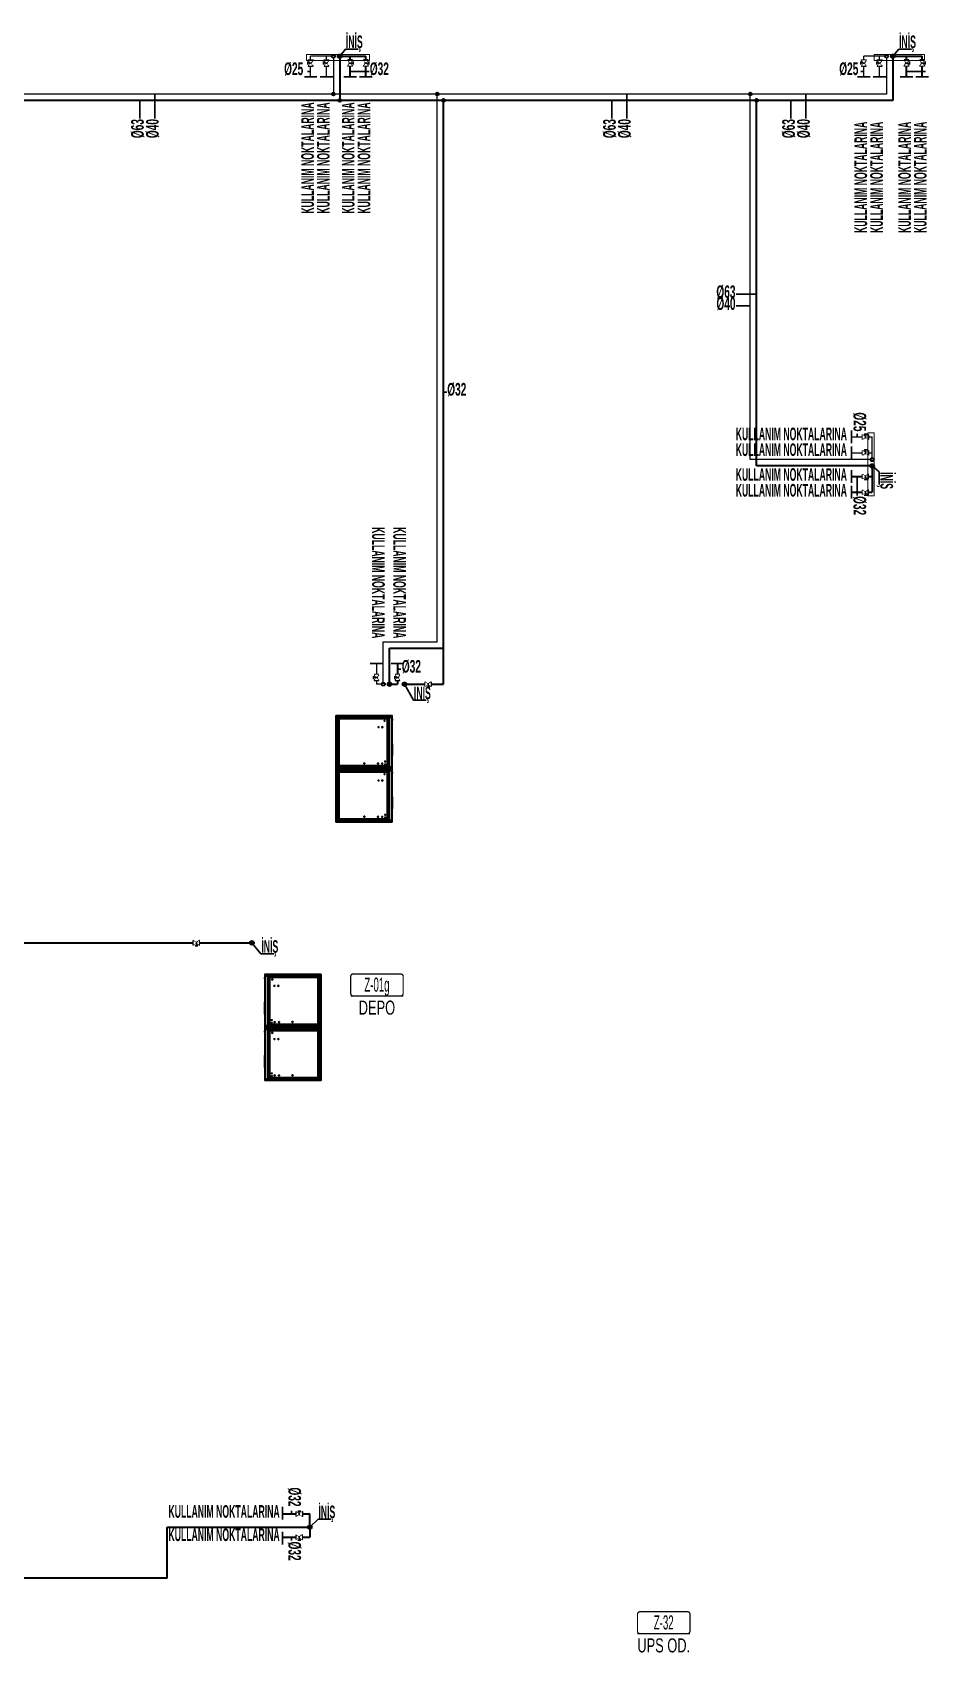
# Model space of a CAD drawing. Header units: centimetres. Extents: x 405464 to 563355, y 50011 to 66875.
# Drawn here: x 496815 to 498236, y 54199 to 56767 of the extents above; entities that cross this region are included whole.
import ezdxf
from ezdxf.enums import TextEntityAlignment as Align

# ---------------------------------------------------------------- set-up
doc = ezdxf.new("R2010")
doc.units = ezdxf.units.CM
doc.linetypes.add('SOGUKSU1', pattern=[72, 60, -6, 0, -6])
for name, color, linetype in [('-M-MAHAL-DEBILER', 7, 'Continuous'), ('-M-MAHAL-ETIKET-NOT', 7, 'Continuous'), ('-M-MAHAL-ETIKET-NOTM', 7, 'Continuous'), ('-M-MAHAL-ETK-', 7, 'Continuous'), ('-M-MAHAL-HAVA-DEGISIM', 7, 'Continuous'), ('-M-MAHAL-NO', 7, 'Continuous'), ('-M-MAHAL-NOM', 7, 'Continuous'), ('0-KRCN DI SU', 41, 'D')]:
    doc.layers.add(name, color=color, linetype=linetype)
for name, color, linetype, lineweight in [('0-KRCN- KAPAMA YERLERİ MİMARİ', 3, 'Continuous', 20), ('0-KRCN-HVL-SANTRAL', 11, 'Continuous', 30), ('0-KRCN-IST-KÜRESEL VANA', 4, 'Continuous', 25), ('0-KRCN-SHT YUMUŞAK SU ÇAP', 201, 'Continuous', 30), ('0-KRCN-SHT-03CIHAZ', 120, 'Continuous', 30), ('0-KRCN-SHT-05CIHAZ', 171, 'Continuous', 40), ('0-KRCN-SHT-PROSES-BORU', 1, '0-Y_LINE', 40), ('0-KRCN-SHT-YAZI-ÇAP-TEMSU', 81, 'Continuous', 30), ('0-MEK-SHT-SOGUKSU', 141, 'SOGUKSU1', 30), ('0-MEKANİK İSTERLER', 6, 'Continuous', 25)]:
    doc.layers.add(name, color=color, linetype=linetype, lineweight=lineweight)
doc.styles.add('-M-ISSO-TEXT-TTF', font='ARIALN.TTF')
doc.styles.add('-M-MHLETK-NOT', font='romans.shx', dxfattribs={"width": 0.7})
doc.styles.add('-M-MHLETK-TEXT', font='ARIALN.TTF', dxfattribs={"width": 0.7})
doc.styles.add('BORU', font='AGENCYR.TTF')
doc.styles.add('CAP', font='ARIALNB.TTF')
doc.styles.get("Standard").update_dxf_attribs({"font": 'arial.ttf'})
doc.linetypes.add('0-Y_LINE', pattern='A,100,-0.5,["Y",BORU,S=9,R=0,X=0,Y=-4.5],-5', length=105.5)
doc.linetypes.add('D', pattern='A,12,-1,["D",Standard,S=1,R=0,X=-0.1,Y=-0.5],-1.6', length=14.6)

# ---------------------------------------------------------------- blocks, each defined once
blk = doc.blocks.new('0-MEK-SHT-KÜRESELVANA')
at = {"layer": '0-KRCN-IST-KÜRESEL VANA'}
blk.add_hatch(color=256, dxfattribs=at).paths.add_polyline_path([(1.4, 0, 1), (-1.4, 0, 1)])
for p, q in [((-1.1, 0.9), (-4.2, 3)), ((-4.2, -3.1), (-4.2, 3)), ((-4.2, 3), (-4.2, -3.1)), ((-2.4, 4.6), (2.3, 4.6)), ((0, 4.6), (-2.4, 4.6)), ((0, 0), (0, 4.6)), ((2.3, 4.6), (0, 4.6)), ((1.1, 0.8), (4.3, 3)), ((4.3, -3.1), (4.3, 3)), ((4.3, 3), (4.3, -3.1)), ((-4.2, -3.1), (-1.1, -0.9)), ((4.3, -3.1), (1.1, -0.8))]:
    blk.add_line(p, q, dxfattribs=at)
for points in [[(-4.5, 3.7), (-5, 3.7), (-5, -3.8), (-4.5, -3.8)], [(4.6, 3.7), (5, 3.7), (5, -3.8), (4.6, -3.8)]]:
    blk.add_lwpolyline(points, close=True, dxfattribs=at)
blk.add_circle((0, 0), 1.42, dxfattribs=at)
blk.add_wipeout([(4.3, 3), (4.3, -3.1), (1.1, -0.9), (1.2, -0.8), (1.2, -0.7), (1.2, -0.7), (1.3, -0.6), (1.3, -0.5), (1.4, -0.4), (1.4, -0.3), (1.4, -0.2), (1.4, -0.1), (1.4, 0), (1.4, 0.1), (1.4, 0.2), (1.4, 0.2), (1.4, 0.3), (1.4, 0.4), (1.3, 0.5), (1.3, 0.6), (1.2, 0.7), (1.2, 0.7), (1.2, 0.8), (1.1, 0.8), (1.1, 0.9)]).dxf.layer = '0-KRCN-IST-KÜRESEL VANA'
blk.add_wipeout([(-4.2, 3), (-4.2, -3.1), (-1.1, -0.9), (-1.2, -0.8), (-1.2, -0.7), (-1.2, -0.7), (-1.3, -0.6), (-1.3, -0.5), (-1.4, -0.4), (-1.4, -0.3), (-1.4, -0.2), (-1.4, -0.1), (-1.4, 0), (-1.4, 0.1), (-1.4, 0.2), (-1.4, 0.2), (-1.4, 0.3), (-1.4, 0.4), (-1.3, 0.5), (-1.3, 0.6), (-1.2, 0.7), (-1.2, 0.7), (-1.2, 0.8), (-1.1, 0.8), (-1.1, 0.9)]).dxf.layer = '0-KRCN-IST-KÜRESEL VANA'
blk = doc.blocks.new('M-MHLETK-YNG')
at = {"layer": '-M-MAHAL-ETIKET-NOTM', "color": 3, "style": '-M-ISSO-TEXT-TTF', "width": 0.8, "flags": 8}
blk.add_attdef('MAH-ADI2', text='', height=1.11, dxfattribs=at).set_placement((0, -2.55), align=Align.MIDDLE_CENTER)
at = {"layer": '-M-MAHAL-HAVA-DEGISIM', "style": '-M-MHLETK-NOT', "width": 0.5, "flags": 8}
blk.add_attdef('HAVADEG', text='', height=0.6, dxfattribs=at).set_placement((0, 3.61), align=Align.MIDDLE_CENTER)
blk.add_wipeout([(-2.08, 1.74), (2.08, 1.74), (2.08, 0), (-2.08, 0)]).dxf.layer = '-M-MAHAL-ETK-'
at = {"layer": '-M-MAHAL-ETK-', "color": 0}
for p, q in [((-2.08, 0), (2.08, 0)), ((-1.16, 0), (-1.16, 0))]:
    blk.add_line(p, q, dxfattribs=at)
blk.add_lwpolyline([(-1.88, 1.74, 0.1, 0.1, 0), (1.88, 1.74, 0.1, 0.1, -0.414214), (2.08, 1.54, 0.1, 0.1, 0), (2.08, 0.2, 0.1, 0.1, -0.414214), (1.88, 0, 0.1, 0.1, 0), (-1.88, 0, 0.1, 0.1, -0.414214), (-2.08, 0.2, 0.1, 0.1, 0), (-2.08, 1.54, 0.1, 0.1, -0.414214)], format="xyseb", close=True, dxfattribs=at)
at = {"layer": '-M-MAHAL-DEBILER', "color": 4, "style": '-M-MHLETK-NOT', "width": 0.5, "flags": 8}
blk.add_attdef('DEBIS', text='', height=0.4, dxfattribs=at).set_placement((-2.17, 2.15), align=Align.MIDDLE_CENTER)
at = {"layer": '-M-MAHAL-DEBILER', "color": 191, "style": '-M-MHLETK-NOT', "width": 0.5, "flags": 8}
blk.add_attdef('DEBIR', text='', height=0.4, dxfattribs=at).set_placement((-1.61, 2.15), align=Align.MIDDLE_CENTER)
at = {"layer": '-M-MAHAL-DEBILER', "color": 31, "style": '-M-MHLETK-NOT', "width": 0.5, "flags": 8}
blk.add_attdef('DEBIF', text='', height=0.4, dxfattribs=at).set_placement((1.59, 2.15), align=Align.MIDDLE_CENTER)
at = {"layer": '-M-MAHAL-DEBILER', "color": 1, "style": '-M-MHLETK-NOT', "width": 0.5, "flags": 8}
blk.add_attdef('DEBIE', text='', height=0.4, dxfattribs=at).set_placement((2.32, 2.15), align=Align.MIDDLE_CENTER)
at = {"layer": '-M-MAHAL-ETIKET-NOT', "color": 3}
for tag, height, style, width, flags, p in [('KIS', 0.04, '-M-MHLETK-NOT', 0.5, 9, (-2.59, 1.62)), ('ALAN', 0.04, '-M-MHLETK-NOT', 0.5, 9, (-2.58, 1.56)), ('RH', 0.04, '-M-MHLETK-NOT', 0.5, 9, (-2.39, 1.62)), ('YUKSEKLIK', 0.04, '-M-MHLETK-NOT', 0.5, 9, (-2.32, 1.56)), ('YAZ', 0.04, '-M-MHLETK-NOT', 0.5, 9, (-2.18, 1.62)), ('MAH-ADI', 1.11, '-M-ISSO-TEXT-TTF', 0.8, 8, (0, -0.93))]:
    blk.add_attdef(tag, text='', height=height, dxfattribs=dict(at, style=style, width=width, flags=flags)).set_placement(p, align=Align.MIDDLE_CENTER)
at = {"layer": '-M-MAHAL-ETIKET-NOT', "color": 3, "style": '-M-MHLETK-NOT', "width": 0.5, "flags": 9}
for tag, p, height in [('HL', (-2.62, 1.49), 0.0286), ('KLKTR', (-2.62, 1.42), 0.04), ('RDY-BOY1', (-2.61, 1.37), 0.0286), ('RDY-BOY2', (-2.61, 1.32), 0.0286), ('RDY-BOY3', (-2.61, 1.27), 0.0286), ('HLA', (-2.52, 1.49), 0.0286), ('RDY-TIP1', (-2.5, 1.37), 0.0286), ('RDY-TIP2', (-2.5, 1.32), 0.0286), ('RDY-TIP3', (-2.5, 1.27), 0.0286), ('RDY-ADET1', (-2.39, 1.37), 0.0286), ('RDY-ADET2', (-2.39, 1.32), 0.0286), ('RDY-ADET3', (-2.39, 1.27), 0.0286), ('RDY-ISI1', (-2.27, 1.37), 0.0286), ('RDY-ISI2', (-2.27, 1.32), 0.0286), ('RDY-ISI3', (-2.27, 1.27), 0.0286), ('SHG', (-2.23, 1.49), 0.0286), ('AHU', (-2.23, 1.44), 0.0286), ('LHG', (-2.13, 1.49), 0.0286), ('RDY-BNP1', (-2.1, 1.37), 0.0286), ('RDY-BNP2', (-2.1, 1.32), 0.0286), ('RDY-BNP3', (-2.1, 1.27), 0.0286), ('HG', (-2.04, 1.49), 0.0286), ('HGA', (-1.96, 1.49), 0.0286), ('EF', (-1.96, 1.44), 0.0286), ('RDY-BNK1', (-1.96, 1.37), 0.0286), ('RDY-BNK2', (-1.96, 1.32), 0.0286), ('RDY-BNK3', (-1.96, 1.27), 0.0286), ('RDY-BOY4', (-2.61, 1.22), 0.0286), ('KON-BOY1', (-2.61, 1.14), 0.0286), ('KON-BOY2', (-2.61, 1.09), 0.0286), ('KON-BOY3', (-2.61, 1.04), 0.0286), ('FCU-TIP1', (-2.61, 0.96), 0.0286), ('FCU-TIP2', (-2.61, 0.91), 0.0286), ('FCU-TIP3', (-2.61, 0.86), 0.0286), ('VRV-TIP1', (-2.61, 0.76), 0.0286), ('VRV-TIP2', (-2.61, 0.71), 0.0286), ('FCU-ADET1', (-2.52, 0.96), 0.0286), ('FCU-ADET2', (-2.52, 0.91), 0.0286), ('FCU-ADET3', (-2.52, 0.86), 0.0286), ('VRV-ADET1', (-2.52, 0.76), 0.0286), ('VRV-ADET2', (-2.52, 0.71), 0.0286), ('RDY-TIP4', (-2.5, 1.22), 0.0286), ('KON-TIP1', (-2.5, 1.14), 0.0286), ('KON-TIP2', (-2.5, 1.09), 0.0286), ('KON-TIP3', (-2.5, 1.04), 0.0286), ('FCU-KAP1', (-2.4, 0.96), 0.0286), ('FCU-KAP2', (-2.4, 0.91), 0.0286), ('FCU-KAP3', (-2.4, 0.86), 0.0286), ('VRV-KAP1', (-2.4, 0.76), 0.0286), ('VRV-KAP2', (-2.4, 0.71), 0.0286), ('RDY-ADET4', (-2.39, 1.22), 0.0286), ('KON-ADET1', (-2.39, 1.14), 0.0286), ('KON-ADET2', (-2.39, 1.09), 0.0286), ('KON-ADET3', (-2.39, 1.04), 0.0286), ('FCU-DUY1', (-2.27, 0.96), 0.0286), ('FCU-DUY2', (-2.27, 0.91), 0.0286), ('FCU-DUY3', (-2.27, 0.86), 0.0286), ('VRV-DUY1', (-2.27, 0.76), 0.0286), ('VRV-DUY2', (-2.27, 0.71), 0.0286), ('RDY-ISI4', (-2.27, 1.22), 0.0286), ('KON-ISI1', (-2.27, 1.14), 0.0286), ('KON-ISI2', (-2.27, 1.09), 0.0286), ('KON-ISI3', (-2.27, 1.04), 0.0286), ('FCU-SOG1', (-2.15, 0.96), 0.0286), ('FCU-SOG2', (-2.15, 0.91), 0.0286), ('FCU-SOG3', (-2.15, 0.86), 0.0286), ('VRV-SOG1', (-2.15, 0.76), 0.0286), ('VRV-SOG2', (-2.15, 0.71), 0.0286), ('RDY-BNP4', (-2.1, 1.22), 0.0286), ('KON-BNP1', (-2.1, 1.14), 0.0286), ('KON-BNP2', (-2.1, 1.09), 0.0286), ('KON-BNP3', (-2.1, 1.04), 0.0286), ('FCU-ISI1', (-2.04, 0.96), 0.0286), ('FCU-ISI2', (-2.04, 0.91), 0.0286), ('FCU-ISI3', (-2.04, 0.86), 0.0286), ('VRV-ISI1', (-2.04, 0.76), 0.0286), ('VRV-ISI2', (-2.04, 0.71), 0.0286), ('RDY-BNK4', (-1.96, 1.22), 0.0286), ('KON-BNK1', (-1.96, 1.14), 0.0286), ('KON-BNK2', (-1.96, 1.09), 0.0286), ('KON-BNK3', (-1.96, 1.04), 0.0286), ('FCU-DEBI1', (-1.95, 0.96), 0.0286), ('FCU-DEBI2', (-1.95, 0.91), 0.0286), ('FCU-DEBI3', (-1.95, 0.86), 0.0286), ('VRV-DEBI1', (-1.95, 0.76), 0.0286), ('VRV-DEBI2', (-1.95, 0.71), 0.0286), ('FCU-BNP1', (-1.83, 0.96), 0.0286), ('FCU-BNP2', (-1.83, 0.91), 0.0286), ('FCU-BNP3', (-1.83, 0.86), 0.0286), ('VRV-BNP1', (-1.83, 0.76), 0.0286), ('VRV-BNP2', (-1.83, 0.71), 0.0286), ('FCU-BNK1', (-1.61, 0.96), 0.0286), ('FCU-BNK2', (-1.61, 0.91), 0.0286), ('FCU-BNK3', (-1.61, 0.86), 0.0286), ('VRV-BNK1', (-1.61, 0.76), 0.0286), ('VRV-BNK2', (-1.61, 0.71), 0.0286)]:
    blk.add_attdef(tag, p, '', height=height, dxfattribs=at)
at = {"layer": '-M-MAHAL-HAVA-DEGISIM', "style": '-M-MHLETK-NOT', "width": 0.5, "flags": 8}
blk.add_attdef('HAVA', text='', height=0.6, dxfattribs=at).set_placement((0, 2.4), align=Align.MIDDLE_CENTER)
at = {"layer": '-M-MAHAL-NO', "color": 7, "style": '-M-MHLETK-TEXT', "width": 0.6, "flags": 8}
blk.add_attdef('MAH-NO', text='', height=1.11, dxfattribs=at).set_placement((0, 0.89), align=Align.MIDDLE_CENTER)
at = {"layer": '-M-MAHAL-NOM', "color": 7, "style": '-M-MHLETK-TEXT', "width": 0.6, "flags": 8}
blk.add_attdef('MAH-NOM', text='', height=1.11, dxfattribs=at).set_placement((0, 0.89), align=Align.MIDDLE_CENTER)
blk = doc.blocks.new('DONUT')
at = {"layer": '0-KRCN-SHT-03CIHAZ'}
blk.add_hatch(color=256, dxfattribs=at).paths.add_polyline_path([(2.5, 0, 1), (-2.5, 0, 1)])
blk.add_circle((0, 0), 2.5, dxfattribs=at)
blk = doc.blocks.new('SE2')
at = {"layer": '0-KRCN-HVL-SANTRAL', "color": 7, "linetype": 'Continuous'}
for p, q in [((270.7, 172.9), (270.7, 258.3)), ((270.7, 258.3), (270.9, 258.3)), ((273, 258.5), (270.9, 258.5)), ((270.9, 258.5), (270.9, 258.4)), ((273, 258.4), (270.9, 258.4)), ((270.9, 258.3), (270.9, 258.3)), ((270.9, 258.3), (273, 258.3)), ((270.9, 172.9), (270.9, 258.3)), ((273, 258.3), (273, 254.7)), ((273.1, 254.8), (273.1, 258.3)), ((273.2, 258.3), (273.3, 258.3)), ((273.2, 254.8), (273.2, 258.3)), ((273.3, 256.8), (273.3, 258.3)), ((352.6, 258.3), (273.3, 258.3)), ((273.3, 258.3), (273.3, 256.8)), ((273.4, 258.5), (352.5, 258.5)), ((352.7, 258.3), (352.6, 258.3)), ((352.6, 258.3), (352.6, 256.8)), ((352.6, 256.8), (352.6, 258.3)), ((352.7, 254.8), (352.7, 258.3)), ((354.9, 258.3), (352.8, 258.3)), ((352.8, 258.3), (352.8, 254.7)), ((352.8, 254.8), (352.8, 258.3)), ((352.9, 258.5), (354.9, 258.5)), ((352.9, 258.4), (354.9, 258.4)), ((354.9, 258.5), (354.9, 258.4)), ((354.9, 172.9), (354.9, 258.3)), ((354.9, 258.3), (354.9, 258.3)), ((355.1, 258.3), (354.9, 258.3)), ((355.1, 172.9), (355.1, 258.3)), ((273, 254.7), (273, 254.7)), ((273, 254.7), (273, 254.7)), ((273, 254.7), (273.2, 254.7)), ((273, 176.2), (273, 254.7)), ((273.1, 254.8), (273.2, 254.8)), ((273.2, 256.8), (273.3, 256.8)), ((273.9, 256.3), (273.2, 256.3)), ((352.7, 255.9), (273.2, 255.9)), ((273.2, 254.7), (273.2, 254.8)), ((273.2, 254.7), (273.2, 176.2)), ((275.8, 253.3), (273.2, 253.3)), ((352.6, 256.8), (273.3, 256.8)), ((273.4, 256.6), (273.4, 256.6)), ((352.5, 256.6), (273.4, 256.6)), ((275.9, 253.3), (273.6, 253.3)), ((273.6, 253.3), (273.6, 177.3)), ((273.9, 256.5), (273.9, 256.6)), ((351.9, 256.5), (273.9, 256.5)), ((273.9, 256.2), (273.9, 256.5)), ((351.9, 256.2), (273.9, 256.2)), ((274.2, 256.6), (274.2, 256.5)), ((274.2, 256.5), (351.6, 256.5)), ((276.1, 254), (275.8, 254)), ((275.8, 254), (275.8, 253.3)), ((275.9, 177.3), (275.9, 253.3)), ((276.1, 253.7), (276.1, 254)), ((276.1, 253.7), (349.7, 253.7)), ((276.1, 253.3), (276.1, 253.7)), ((349.7, 253.3), (276.1, 253.3)), ((349.7, 254), (350, 254)), ((349.7, 253.7), (349.7, 254)), ((349.7, 253.3), (349.7, 253.7)), ((352.3, 253.3), (349.9, 253.3)), ((349.9, 253.3), (349.9, 177.3)), ((350, 254), (350, 253.3)), ((352.7, 253.3), (350, 253.3)), ((351.6, 256.5), (351.6, 256.6)), ((351.9, 256.6), (351.9, 256.5)), ((351.9, 256.2), (351.9, 256.5)), ((352.7, 256.3), (351.9, 256.3)), ((352.3, 177.3), (352.3, 253.3)), ((352.5, 256.6), (352.5, 256.6)), ((352.7, 256.8), (352.6, 256.8)), ((352.7, 254.7), (352.7, 254.8)), ((352.8, 254.8), (352.7, 254.8)), ((352.9, 254.7), (352.7, 254.7)), ((352.7, 254.7), (352.7, 176.2)), ((352.9, 254.7), (352.8, 254.7)), ((352.9, 254.7), (352.9, 254.7)), ((352.9, 176.2), (352.9, 254.7)), ((270.7, 172.9), (270.9, 172.9)), ((270.9, 172.8), (270.9, 172.9)), ((270.9, 172.8), (272.7, 172.8)), ((270.9, 172.7), (270.9, 172.8)), ((272.8, 172.8), (270.9, 172.8)), ((270.9, 172.7), (272.7, 172.7)), ((272.8, 174.5), (272.8, 172.8)), ((273.2, 174.5), (272.8, 174.5)), ((272.8, 174.4), (273.8, 174.3)), ((273, 174.3), (272.8, 174.3)), ((273.7, 174.3), (272.8, 174.3)), ((272.8, 172.9), (272.8, 174.1)), ((272.9, 172.9), (272.9, 174.1)), ((273, 176.2), (273.2, 176.2)), ((273, 176.2), (273, 176.2)), ((273.2, 176.2), (273, 176.2)), ((273, 174.3), (273.6, 174.3)), ((273, 174.2), (273.6, 174.2)), ((273.2, 177.3), (275.8, 177.3)), ((273.2, 176.2), (273.2, 176.2)), ((273.2, 176.2), (273.2, 174.5)), ((273.2, 174.8), (274, 174.7)), ((273.2, 173.5), (273.2, 171.9)), ((273.3, 173.5), (273.3, 171.9)), ((273.3, 171.8), (275.3, 169.5)), ((274, 173.7), (273.4, 173.7)), ((274, 173.6), (273.4, 173.6)), ((274.2, 173.5), (273.4, 173.5)), ((273.4, 173.5), (273.4, 171.9)), ((273.4, 171.9), (275.4, 169.6)), ((273.4, 171.9), (275.4, 169.7)), ((273.5, 173.8), (273.5, 173.7)), ((352.3, 173.8), (273.5, 173.8)), ((273.6, 177.3), (275.9, 177.3)), ((273.7, 174.3), (273.6, 174.3)), ((273.6, 174.3), (273.6, 174.2)), ((273.8, 173.5), (274, 173.5)), ((274, 174.7), (273.9, 174.4)), ((274, 174.7), (274.2, 174.7)), ((274, 173.6), (274, 173.7)), ((274, 173.7), (274.2, 173.7)), ((274, 173.5), (274, 173.6)), ((274.1, 173.5), (274.1, 173.6)), ((274.2, 173.6), (274.1, 173.6)), ((274.2, 174.7), (352.7, 174.7)), ((274.2, 174.7), (275, 174.7)), ((274.2, 174.7), (274.2, 174.5)), ((351.7, 174.5), (274.2, 174.5)), ((274.2, 174.5), (274.2, 174.5)), ((274.2, 173.7), (351.7, 173.7)), ((274.2, 173.7), (274.2, 173.5)), ((274.2, 173.5), (274.2, 173.5)), ((274.2, 173.5), (274.2, 173.5)), ((274.2, 173.5), (274.2, 173.5)), ((351.7, 173.5), (274.2, 173.5)), ((275, 174.5), (275, 174.7)), ((275.4, 174.5), (275.5, 174.5)), ((275.4, 169.7), (275.5, 169.7)), ((275.5, 169.7), (275.5, 169.7)), ((275.5, 169.7), (350.4, 169.7)), ((275.5, 169.7), (275.5, 169.5)), ((275.5, 169.6), (275.5, 169.6)), ((275.5, 169.6), (275.5, 169.5)), ((275.5, 169.5), (275.5, 169.5)), ((350.4, 169.5), (275.5, 169.5)), ((275.8, 176.6), (275.8, 177.3)), ((276.1, 176.6), (275.8, 176.6)), ((275.8, 169.5), (275.8, 169.3)), ((278.6, 169.3), (275.8, 169.3)), ((275.8, 169.3), (278.6, 169.3)), ((275.8, 169.3), (276.1, 169)), ((276.1, 177.3), (349.7, 177.3)), ((276.1, 177.3), (276.1, 176.9)), ((276.1, 176.9), (276.1, 176.6)), ((349.7, 176.9), (276.1, 176.9)), ((278.3, 169), (276.1, 169)), ((276.2, 169), (278.3, 169)), ((278.3, 169), (278.6, 169.3)), ((278.6, 169.3), (278.6, 169.5)), ((315.3, 169.5), (315.3, 169)), ((315.9, 169), (315.3, 169)), ((315.9, 169), (315.9, 169.5)), ((333.4, 169), (315.9, 169)), ((333.4, 169.5), (333.4, 169)), ((334, 169), (333.4, 169)), ((334, 169), (334, 169.5)), ((349.7, 177.3), (349.7, 176.9)), ((349.7, 176.9), (349.7, 176.6)), ((349.7, 176.6), (350, 176.6)), ((349.9, 177.3), (352.3, 177.3)), ((350, 177.3), (352.7, 177.3)), ((350, 176.6), (350, 177.3)), ((350.4, 169.7), (350.4, 169.5)), ((350.4, 169.7), (350.4, 169.7)), ((350.4, 169.7), (350.5, 169.7)), ((350.4, 169.6), (350.4, 169.5)), ((350.4, 169.6), (350.4, 169.6)), ((350.4, 169.5), (350.4, 169.5)), ((350.5, 169.6), (352.5, 171.9)), ((350.5, 169.7), (352.5, 171.9)), ((350.5, 169.5), (352.6, 171.8)), ((351, 170.2), (351, 170.3)), ((351.7, 169.6), (351.1, 170.2)), ((351.2, 170.3), (351.4, 170.1)), ((352.4, 169.6), (351.4, 170.5)), ((351.4, 170.1), (351.6, 170.3)), ((351.7, 173.5), (351.7, 173.7)), ((351.7, 173.7), (351.8, 173.7)), ((351.7, 173.5), (351.7, 173.6)), ((351.7, 173.6), (351.7, 173.6)), ((352.5, 173.5), (351.7, 173.5)), ((351.7, 173.5), (351.7, 173.5)), ((351.7, 173.5), (351.7, 173.5)), ((351.7, 173.5), (351.7, 173.5)), ((352, 169.9), (351.7, 169.6)), ((351.7, 169.6), (352, 169.9)), ((351.7, 169.6), (351.7, 169.6)), ((352.4, 173.7), (351.8, 173.7)), ((351.8, 173.6), (351.8, 173.7)), ((352.4, 173.6), (351.8, 173.6)), ((351.8, 173.5), (351.8, 173.6)), ((351.8, 173.5), (352, 173.5)), ((352, 171.3), (351.9, 171.3)), ((352, 171.3), (352, 171.3)), ((352.1, 174.3), (352.2, 174.3)), ((352.2, 174.3), (352.2, 174.2)), ((352.2, 174.3), (352.8, 174.3)), ((352.2, 174.2), (352.8, 174.2)), ((352.3, 173.8), (352.3, 173.7)), ((352.4, 171.6), (352.6, 171.4)), ((352.5, 171.9), (352.5, 173.5)), ((352.5, 171.9), (352.5, 173.5)), ((352.6, 171.9), (352.6, 173.5)), ((352.6, 171.4), (353.5, 172.5)), ((352.7, 176.2), (352.7, 176.2)), ((352.9, 176.2), (352.7, 176.2)), ((352.7, 176.2), (352.7, 174.5)), ((352.7, 176.2), (352.9, 176.2)), ((352.7, 174.5), (352.7, 174.3)), ((352.7, 174.5), (353.1, 174.5)), ((352.9, 176.2), (352.9, 176.2)), ((352.9, 172.9), (352.9, 174.1)), ((353.4, 170.2), (352.9, 169.6)), ((353, 172.9), (353, 174.1)), ((353, 172.7), (353.1, 172.7)), ((353, 172), (353, 172.7)), ((353.1, 174.5), (353.1, 172.8)), ((353.1, 172.8), (354.9, 172.8)), ((354.9, 172.8), (353.1, 172.8)), ((354.9, 172.7), (353.1, 172.7)), ((353.1, 172.7), (353.1, 172.1)), ((353.4, 170.7), (353.6, 170.9)), ((354, 172.5), (354.6, 172)), ((354.6, 171.5), (354.1, 170.9)), ((354.2, 170.9), (354.1, 170.9)), ((354.2, 171), (354.2, 170.9)), ((354.5, 172.7), (354.5, 172)), ((354.5, 172.7), (354.5, 172)), ((354.5, 172.1), (354.5, 172.7)), ((354.5, 171.4), (354.5, 171.3)), ((354.5, 171.4), (354.5, 171.3)), ((354.5, 171.3), (354.5, 171.3)), ((354.5, 171.3), (354.5, 171.3)), ((354.5, 171.3), (354.5, 171.3)), ((354.9, 172.8), (354.9, 172.9)), ((355.1, 172.9), (354.9, 172.9)), ((354.9, 172.7), (354.9, 172.8))]:
    blk.add_line(p, q, dxfattribs=at)
blk.add_lwpolyline([(270.7, 258.5), (355.1, 258.5), (355.1, 169.5), (270.7, 169.5)], close=True, dxfattribs=at)
for centre, radius in [((274, 251.9), 0.35), ((351.8, 251.9), 0.35), ((274, 227.5), 0.35), ((346.6, 213.3), 0.9), ((351.8, 227.5), 0.35), ((274, 203.1), 0.35), ((279.2, 181.3), 0.9), ((289.2, 190.8), 0.9), ((289.2, 184.8), 0.9), ((343.6, 180.4), 0.9), ((346.8, 191.8), 0.9), ((346.8, 185), 0.9), ((348.3, 180.4), 0.9), ((351.8, 203.1), 0.35), ((274, 178.7), 0.35), ((351.8, 178.7), 0.35)]:
    blk.add_circle(centre, radius, dxfattribs=at)
for centre, radius, start, end in [((270.9, 258.3), 0.2, 90, 180), ((270.9, 258.3), 0.1, 90, 180), ((273, 258.3), 0.2, 0, 90), ((273, 258.3), 0.1, 0, 90), ((273.4, 258.3), 0.2, 90, 180), ((273.4, 258.3), 0.1, 157.5, 180), ((352.5, 258.3), 0.2, 0, 90), ((352.5, 258.3), 0.1, 0, 32.8923), ((352.9, 258.3), 0.2, 90, 180), ((352.9, 258.3), 0.1, 90, 180), ((354.9, 258.3), 0.2, 0, 90), ((354.9, 258.3), 0.1, 0, 90), ((273.4, 256.8), 0.2, 180, 270), ((352.5, 256.8), 0.2, 270, 0), ((270.9, 172.9), 0.2, 180, 270), ((270.9, 172.9), 0.1, 180, 270), ((272.7, 172.9), 0.2, 270, 0), ((272.7, 172.9), 0.1, 270, 0), ((273, 174.1), 0.2, 90, 180), ((273, 174.1), 0.1, 90, 180), ((273.4, 173.5), 0.2, 90, 180), ((273.4, 171.9), 0.2, 180, 222), ((273.4, 173.5), 0.1, 90, 180), ((273.4, 171.9), 0.1, 180, 222), ((274.2, 173.8), 0.65, 90, 180), ((273.8, 173.3), 0.2, 90, 112.3795), ((274, 173.6), 0.1, 0, 90), ((275, 174), 0.7, 50.2113, 90), ((275.5, 169.7), 0.2, 222, 270), ((275.5, 169.7), 0.1, 222, 270), ((275, 174), 0.7, 45.9033, 50.2113), ((275.9, 169.3), 0.05, 180, 225), ((276.2, 169), 0.05, 225, 270), ((278.3, 169), 0.05, 270, 315), ((278.6, 169.3), 0.05, 315, 0), ((350.4, 169.7), 0.1, 270, 318), ((350.4, 169.7), 0.2, 270, 318), ((351.7, 173.8), 0.65, 0, 90), ((351.8, 173.6), 0.1, 90, 180), ((352, 173.3), 0.2, 67.6205, 90), ((352.4, 173.5), 0.2, 0, 90), ((352.4, 173.5), 0.1, 0, 90), ((352.7, 169.9), 0.381, 228, 318), ((352.4, 171.9), 0.1, 318, 0), ((352.4, 171.9), 0.2, 318, 0), ((352.8, 174.1), 0.2, 0, 90), ((352.8, 174.1), 0.1, 0, 90), ((353.1, 172.9), 0.2, 180, 270), ((353.1, 172.9), 0.1, 180, 270), ((353.2, 170.4), 0.381, 318, 48), ((353.8, 172.2), 0.381, 48, 138), ((353.8, 171.2), 0.381, 228, 318), ((354.2, 171.3), 0.38, 270, 0), ((354.2, 171.3), 0.3, 275.5701, 0), ((354.2, 171.3), 0.38, 270, 0), ((354.3, 171.7), 0.381, 318, 48), ((354.9, 172.9), 0.1, 270, 0), ((354.9, 172.9), 0.2, 270, 0)]:
    blk.add_arc(centre, radius, start, end, dxfattribs=at)
for centre, major_axis, start_param, end_param in [((273.4, 256.8), (0, 0.2), 1.570796, 3.141593), ((352.5, 256.8), (0, -0.2), 0, 1.570796)]:
    blk.add_ellipse(centre, major_axis=major_axis, ratio=0.5, start_param=start_param, end_param=end_param, dxfattribs=at)
for points in [[(273.4, 258.5), (273.4, 258.5), (273.4, 258.5), (273.3, 258.4), (273.3, 258.4), (273.3, 258.4), (273.3, 258.4), (273.3, 258.3), (273.3, 258.3), (273.3, 258.3)], [(352.6, 258.3), (352.6, 258.3), (352.6, 258.3), (352.5, 258.4), (352.5, 258.4), (352.5, 258.4), (352.5, 258.4), (352.5, 258.5), (352.5, 258.5), (352.5, 258.5)]]:
    blk.add_open_spline(points, degree=3, knots=[0, 0, 0, 0, 0.25, 0.25, 0.5, 0.5, 0.75, 0.75, 1, 1, 1, 1], dxfattribs=at)
blk.add_point((270.7, 169.5), dxfattribs=at)

msp = doc.modelspace()

# ---------------------------------------------------------------- hatches: boundary and pattern name
at = {"layer": '0-KRCN DI SU', "linetype": 'D', "ltscale": 5}
h = msp.add_hatch(color=256, dxfattribs=at)
h.dxf.hatch_style = 1
edge = h.paths.add_edge_path()
edge.add_arc((497292.5, 56729.6), 3, 0, 360)
edge = h.paths.add_edge_path(flags=16)
edge.add_arc((497292.5, 56729.6), 1.8, 0, 360)
h = msp.add_hatch(color=256, dxfattribs=at)
h.dxf.hatch_style = 1
edge = h.paths.add_edge_path()
edge.add_arc((498169.4, 56729.6), 3, 0, 360)
edge = h.paths.add_edge_path(flags=16)
edge.add_arc((498169.4, 56729.6), 1.8, 0, 360)
h = msp.add_hatch(color=256, dxfattribs=at)
h.dxf.hatch_style = 1
edge = h.paths.add_edge_path()
edge.add_arc((498146.7, 56090.1), 3, 270, 630)
edge = h.paths.add_edge_path(flags=16)
edge.add_arc((498146.7, 56090.1), 1.8, 270, 630)
h = msp.add_hatch(color=256, dxfattribs=at)
h.dxf.hatch_style = 1
edge = h.paths.add_edge_path()
edge.add_arc((497371.7, 55734.1), 3, 0, 360)
edge = h.paths.add_edge_path(flags=16)
edge.add_arc((497371.7, 55734.1), 1.8, 0, 360)
at = {"layer": '0-KRCN-SHT-PROSES-BORU'}
h = msp.add_hatch(color=256, dxfattribs=at)
h.dxf.hatch_style = 1
edge = h.paths.add_edge_path(flags=17)
edge.add_arc((497302.5, 56729.6), 1.8, -90, 270, ccw=False)
edge = h.paths.add_edge_path()
edge.add_arc((497302.5, 56729.6), 3, -90, 270, ccw=False)
h = msp.add_hatch(color=256, dxfattribs=at)
h.dxf.hatch_style = 1
edge = h.paths.add_edge_path(flags=17)
edge.add_arc((498179.4, 56729.6), 1.8, -90, 270, ccw=False)
edge = h.paths.add_edge_path()
edge.add_arc((498179.4, 56729.6), 3, -90, 270, ccw=False)
h = msp.add_hatch(color=256, dxfattribs=at)
h.dxf.hatch_style = 1
edge = h.paths.add_edge_path(flags=17)
edge.add_arc((498146.7, 56080.1), 1.8, -180, 180, ccw=False)
edge = h.paths.add_edge_path()
edge.add_arc((498146.7, 56080.1), 3, -180, 180, ccw=False)
h = msp.add_hatch(color=256, dxfattribs=at)
h.dxf.hatch_style = 1
edge = h.paths.add_edge_path()
edge.add_arc((497381.7, 55734.1), 3, 0, 360)
edge = h.paths.add_edge_path(flags=16)
edge.add_arc((497381.7, 55734.1), 1.8, 0, 360)
h = msp.add_hatch(color=256, dxfattribs=at)
h.dxf.hatch_style = 1
edge = h.paths.add_edge_path()
edge.add_arc((497405.3, 55734.1), 3, 270, 630)
edge = h.paths.add_edge_path(flags=16)
edge.add_arc((497405.3, 55734.1), 1.8, 270, 630)
h = msp.add_hatch(color=256, dxfattribs=at)
h.dxf.hatch_style = 1
edge = h.paths.add_edge_path()
edge.add_arc((497163.5, 55324.1), 3, 270, 630)
edge = h.paths.add_edge_path(flags=16)
edge.add_arc((497163.5, 55324.1), 1.8, 270, 630)
h = msp.add_hatch(color=256, dxfattribs=at)
h.dxf.hatch_style = 1
edge = h.paths.add_edge_path(flags=17)
edge.add_arc((497255.2, 54397.9), 1.8, -180, 180, ccw=False)
edge = h.paths.add_edge_path()
edge.add_arc((497255.2, 54397.9), 3, -180, 180, ccw=False)

# ---------------------------------------------------------------- linework, layer by layer
at = {"layer": '0-KRCN DI SU', "linetype": 'D', "ltscale": 5}
for p, q in [((497256.5, 56696.8), (497256.5, 56729.6)), ((497281.5, 56696.8), (497281.5, 56729.6)), ((497292.5, 56726.6), (497292.5, 56669.7)), ((498133.4, 56696.8), (498133.4, 56729.6)), ((498158.4, 56696.8), (498158.4, 56729.6)), ((498169.4, 56726.6), (498169.4, 56669.7)), ((498169.4, 56669.7), (494869, 56669.7)), ((497457.2, 55801.1), (497457.2, 56669.7)), ((497953.4, 56090.1), (497953.4, 56669.7)), ((498114, 56126.1), (498146.7, 56126.1)), ((498114, 56101.1), (498146.7, 56101.1)), ((498143.7, 56090.1), (497953.4, 56090.1)), ((497371.7, 55737.1), (497371.7, 55801.1)), ((497371.7, 55801.1), (497457.2, 55801.1)), ((497360.8, 55766.8), (497360.8, 55734.1)), ((497369.9, 55734.1), (497360.8, 55734.1))]:
    msp.add_line(p, q, dxfattribs=at)
for centre, radius in [((497292.5, 56729.6), 3), ((497292.5, 56729.6), 1.8), ((498169.4, 56729.6), 3), ((498169.4, 56729.6), 1.8), ((498146.7, 56090.1), 3), ((498146.7, 56090.1), 1.8), ((497371.7, 55734.1), 3), ((497371.7, 55734.1), 1.8)]:
    msp.add_circle(centre, radius, dxfattribs=at)
at = {"layer": '0-KRCN-SHT YUMUŞAK SU ÇAP', "linetype": 'Continuous'}
for p, q in [((497256.5, 56705.6), (497251.5, 56705.6)), ((497344.1, 56705.6), (497349.1, 56705.6)), ((498133.4, 56705.6), (498128.4, 56705.6)), ((498226, 56705.6), (498231, 56705.6)), ((496985.5, 56659.7), (496985.5, 56631.1)), ((497009.3, 56669.7), (497009.3, 56631.1)), ((497733.7, 56659.7), (497733.7, 56631.1)), ((497757.5, 56669.7), (497757.5, 56631.1)), ((498017.6, 56659.7), (498017.6, 56631.1)), ((498041.4, 56669.7), (498041.4, 56631.1)), ((497963.4, 56352.7), (497930.9, 56352.7)), ((497953.4, 56334), (497930.9, 56334)), ((497467.2, 56196.9), (497472.2, 56196.9)), ((498122.8, 56126.1), (498122.8, 56131.1)), ((498122.8, 56038.4), (498122.8, 56033.4)), ((497394.3, 55758), (497399.3, 55758)), ((497225.9, 54418.8), (497225.9, 54423.8)), ((497225.9, 54381.9), (497225.9, 54376.9))]:
    msp.add_line(p, q, dxfattribs=at)
at = {"layer": '0-KRCN-SHT-PROSES-BORU'}
for p, q in [((497302.5, 56726.6), (497302.5, 56659.7)), ((497319.1, 56696.8), (497319.1, 56729.6)), ((497344.1, 56696.8), (497344.1, 56729.6)), ((498179.4, 56726.6), (498179.4, 56659.7)), ((498201, 56696.8), (498201, 56729.6)), ((498226, 56696.8), (498226, 56729.6)), ((498179.4, 56659.7), (494879, 56659.7)), ((497467.2, 55734.1), (497467.2, 56659.7)), ((497963.4, 56080.1), (497963.4, 56659.7)), ((498143.7, 56080.1), (497963.4, 56080.1)), ((498114, 56063.4), (498146.7, 56063.4)), ((498114, 56038.4), (498146.7, 56038.4)), ((497381.7, 55737.1), (497381.7, 55791.1)), ((497381.7, 55791.1), (497467.2, 55791.1)), ((497394.3, 55766.8), (497394.3, 55734.1)), ((497408.3, 55734.1), (497467.2, 55734.1)), ((496307.6, 55324.1), (497160.5, 55324.1)), ((497028.8, 54397.9), (497252.2, 54397.9)), ((497028.8, 54317.2), (497028.8, 54397.9)), ((497212.1, 54418.8), (497255.2, 54418.8)), ((497212.1, 54381.9), (497255.2, 54381.9)), ((497028.8, 54317.2), (496307.6, 54317.2))]:
    msp.add_line(p, q, dxfattribs=at)
for centre, radius in [((497302.5, 56729.6), 3), ((497302.5, 56729.6), 1.8), ((498179.4, 56729.6), 3), ((498179.4, 56729.6), 1.8), ((498146.7, 56080.1), 3), ((498146.7, 56080.1), 1.8), ((497381.7, 55734.1), 3), ((497381.7, 55734.1), 1.8), ((497405.3, 55734.1), 3), ((497405.3, 55734.1), 1.8), ((497163.5, 55324.1), 3), ((497163.5, 55324.1), 1.8), ((497255.2, 54397.9), 3), ((497255.2, 54397.9), 1.8)]:
    msp.add_circle(centre, radius, dxfattribs=at)
at = {"layer": '0-KRCN-SHT-YAZI-ÇAP-TEMSU', "linetype": 'Continuous'}
for p, q in [((497302.5, 56729.6), (497311.7, 56740.8)), ((497311.7, 56740.8), (497331.9, 56740.8)), ((498179.4, 56729.6), (498188.6, 56740.8)), ((498188.6, 56740.8), (498208.8, 56740.8)), ((497246.5, 56696.8), (497266.5, 56696.8)), ((497271.5, 56696.8), (497291.5, 56696.8)), ((497329.1, 56696.8), (497309.1, 56696.8)), ((497354.1, 56696.8), (497334.1, 56696.8)), ((498123.4, 56696.8), (498143.4, 56696.8)), ((498148.4, 56696.8), (498168.4, 56696.8)), ((498211, 56696.8), (498191, 56696.8)), ((498236, 56696.8), (498216, 56696.8)), ((498114, 56136.1), (498114, 56116.1)), ((498114, 56111.1), (498114, 56091.1)), ((498114, 56053.4), (498114, 56073.4)), ((498146.7, 56080.1), (498157.9, 56070.9)), ((498157.9, 56070.9), (498157.9, 56050.7)), ((498114, 56028.4), (498114, 56048.4)), ((497350.8, 55766.8), (497370.8, 55766.8)), ((497384.3, 55766.8), (497404.3, 55766.8)), ((497405.3, 55734.1), (497419.5, 55708.6)), ((497419.5, 55708.6), (497439.8, 55708.6)), ((497163.5, 55324.1), (497177.8, 55306.6)), ((497177.8, 55306.6), (497198, 55306.6)), ((497212.1, 54430.1), (497212.1, 54410.1)), ((497255.2, 54397.9), (497268.2, 54410.4)), ((497268.2, 54410.4), (497288.4, 54410.4)), ((497212.1, 54370.6), (497212.1, 54390.6))]:
    msp.add_line(p, q, dxfattribs=at)

# ---------------------------------------------------------------- block references
at = {"layer": '-M-MAHAL-ETK-', "xscale": 20, "yscale": 20, "zscale": 20}
for p, values in [((497361.6, 55240.1), {'MAH-NO': 'Z-01g', 'MAH-ADI': 'DEPO'}), ((497816.2, 54229.1), {'MAH-NO': 'Z-32', 'MAH-ADI': 'UPS OD.'})]:
    msp.add_blockref('M-MHLETK-YNG', p, dxfattribs=at).add_auto_attribs(values)
at = {"layer": '0-KRCN-SHT-05CIHAZ', "xscale": -1}
for p in [(497292.5, 56669.7), (497302.5, 56659.7), (497457.2, 56669.7), (497467.2, 56659.7), (497953.4, 56669.7), (497963.4, 56659.7)]:
    msp.add_blockref('DONUT', p, dxfattribs=at)
at = {"layer": '0-MEKANİK İSTERLER', "color": 4, "xscale": -1, "rotation": 89.99999999999994}
for p in [(497555, 55955.2), (497555, 55870.8)]:
    msp.add_blockref('SE2', p, dxfattribs=at)
at = {"layer": '0-MEKANİK İSTERLER', "color": 4, "rotation": 270}
for p in [(497014.5, 55545.2), (497014.5, 55460.8)]:
    msp.add_blockref('SE2', p, dxfattribs=at)

# ---------------------------------------------------------------- texts
at = {"layer": '0-KRCN-SHT YUMUŞAK SU ÇAP', "linetype": 'Continuous', "style": 'CAP', "width": 0.7}
for s, p in [('Ø25', (497214.4, 56699.8)), ('Ø32', (497350.2, 56699.8)), ('Ø25', (498094.4, 56699.8)), ('Ø63', (497899.6, 56346.4)), ('Ø40', (497899.7, 56327.6)), ('Ø32', (497473, 56191.7)), ('Ø32', (497401, 55752.5))]:
    msp.add_text(s, height=20, dxfattribs=at).set_placement(p)
for s, rotation, p in [('Ø63', 90, (496991.9, 56599.7)), ('Ø40', 90, (497015.6, 56599.8)), ('Ø63', 90, (497740.1, 56599.7)), ('Ø40', 90, (497763.8, 56599.8)), ('Ø63', 90, (498024, 56599.7)), ('Ø40', 90, (498047.7, 56599.8)), ('Ø25', 270, (498117, 56165.1)), ('Ø32', 270, (498117, 56032.4)), ('Ø32', 270, (497221.2, 54460.9)), ('Ø32', 270, (497221.2, 54375.1))]:
    msp.add_text(s, height=20, rotation=rotation, dxfattribs=at).set_placement(p)
at = {"layer": '0-KRCN-SHT-YAZI-ÇAP-TEMSU', "linetype": 'Continuous', "style": 'CAP', "width": 0.6}
for s, p in [('İNİŞ', (497312.3, 56742.5)), ('İNİŞ', (498189.2, 56742.5)), ('KULLANIM NOKTALARINA', (497930.3, 56120.9)), ('KULLANIM NOKTALARINA', (497930.3, 56095.9)), ('KULLANIM NOKTALARINA', (497930.3, 56056.6)), ('KULLANIM NOKTALARINA', (497930.3, 56031.6)), ('İNİŞ', (497420.2, 55710.3)), ('İNİŞ', (497178.4, 55308.4)), ('KULLANIM NOKTALARINA', (497031.1, 54412.8)), ('İNİŞ', (497268.8, 54412.1)), ('KULLANIM NOKTALARINA', (497031.1, 54375.9))]:
    msp.add_text(s, height=20, dxfattribs=at).set_placement(p)
for s, rotation, p in [('KULLANIM NOKTALARINA', 90, (497261.6, 56480.1)), ('KULLANIM NOKTALARINA', 90, (497286.6, 56480.1)), ('KULLANIM NOKTALARINA', 90, (497326, 56480.1)), ('KULLANIM NOKTALARINA', 90, (497351, 56480.1)), ('KULLANIM NOKTALARINA', 90, (498138.5, 56449.5)), ('KULLANIM NOKTALARINA', 90, (498163.5, 56449.5)), ('KULLANIM NOKTALARINA', 90, (498207.9, 56449.5)), ('KULLANIM NOKTALARINA', 90, (498232.9, 56449.5)), ('İNİŞ', 270, (498159.7, 56070.3)), ('KULLANIM NOKTALARINA', 270, (497353.9, 55983.1)), ('KULLANIM NOKTALARINA', 270, (497387.4, 55983.1))]:
    msp.add_text(s, height=20, rotation=rotation, dxfattribs=at).set_placement(p)

# ---------------------------------------------------------------- next in the draw order: block references
at = {"layer": '0-MEK-SHT-SOGUKSU', "xscale": -1}
for p, rotation in [((497256.5, 56718.8), 89.99999999999966), ((498133.4, 56718.8), 89.99999999999966), ((498136, 56126.1), 359.9999999999997), ((497238.4, 54418.8), 359.9999999999998)]:
    msp.add_blockref('0-MEK-SHT-KÜRESELVANA', p, dxfattribs=dict(at, rotation=rotation))
at = {"layer": '0-MEK-SHT-SOGUKSU'}
for p, rotation in [((497344.1, 56718.8), 270.0000000000002), ((498226, 56718.8), 270.0000000000002), ((498136, 56038.4), 180), ((497360.8, 55744.8), 90.00000000000031), ((497394.3, 55744.8), 90.00000000000031), ((497442.8, 55734.1), 180), ((497075.5, 55324.1), 180), ((497238.4, 54381.9), 180)]:
    msp.add_blockref('0-MEK-SHT-KÜRESELVANA', p, dxfattribs=dict(at, rotation=rotation))

# ---------------------------------------------------------------- next in the draw order: linework, layer by layer
at = {"layer": '0-KRCN DI SU', "linetype": 'D', "ltscale": 5}
for p, q in [((497290.7, 56729.6), (497256.5, 56729.6)), ((498167.6, 56729.6), (498133.4, 56729.6)), ((498146.7, 56091.9), (498146.7, 56126.1))]:
    msp.add_line(p, q, dxfattribs=at)
at = {"layer": '0-KRCN-SHT YUMUŞAK SU ÇAP', "linetype": 'Continuous'}
for p, q in [((497319.1, 56705.6), (497344.1, 56705.6)), ((498201, 56705.6), (498226, 56705.6)), ((498122.8, 56063.4), (498122.8, 56038.4))]:
    msp.add_line(p, q, dxfattribs=at)
at = {"layer": '0-KRCN-SHT-PROSES-BORU'}
for p, q in [((497305.5, 56729.6), (497344.1, 56729.6)), ((498182.4, 56729.6), (498226, 56729.6)), ((498146.7, 56077.1), (498146.7, 56038.4)), ((497384.7, 55734.1), (497394.3, 55734.1)), ((497255.2, 54400.9), (497255.2, 54418.8)), ((497255.2, 54394.9), (497255.2, 54381.9))]:
    msp.add_line(p, q, dxfattribs=at)

# ---------------------------------------------------------------- next in the draw order: block references
at = {"layer": '0-MEK-SHT-SOGUKSU', "xscale": -1}
for p, rotation in [((497281.5, 56718.8), 89.99999999999964), ((498158.4, 56718.8), 89.99999999999964), ((498136, 56101.1), 359.9999999999997)]:
    msp.add_blockref('0-MEK-SHT-KÜRESELVANA', p, dxfattribs=dict(at, rotation=rotation))
at = {"layer": '0-MEK-SHT-SOGUKSU'}
for p, rotation in [((497319.1, 56718.8), 270.0000000000002), ((498201, 56718.8), 270.0000000000002), ((498136, 56063.4), 180)]:
    msp.add_blockref('0-MEK-SHT-KÜRESELVANA', p, dxfattribs=dict(at, rotation=rotation))

# ---------------------------------------------------------------- next in the draw order: linework, layer by layer
at = {"layer": '0-KRCN- KAPAMA YERLERİ MİMARİ'}
for points in [[(497249.7, 56722.6), (497349.7, 56722.6), (497349.7, 56732.6), (497249.7, 56732.6)], [(498149.7, 56722.6), (498229.7, 56722.6), (498229.7, 56732.6), (498149.7, 56732.6)], [(498139.7, 56132.6), (498139.7, 56032.6), (498149.7, 56032.6), (498149.7, 56132.6)]]:
    msp.add_lwpolyline(points, close=True, dxfattribs=at)

doc.saveas('drawing.dxf')
